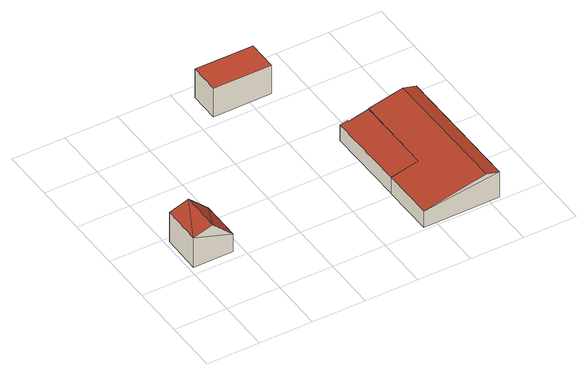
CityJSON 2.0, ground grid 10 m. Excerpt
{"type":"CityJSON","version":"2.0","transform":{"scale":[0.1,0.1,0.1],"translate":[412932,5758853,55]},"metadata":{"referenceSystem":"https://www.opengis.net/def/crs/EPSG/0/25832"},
"CityObjects":{
"building1":{"type":"Building","attributes":{"Gemeindeschluessel":"05515000","Geometrietyp2DReferenz":"3000","function":"31001_2460","roofType":"3100","measuredHeight":7.23},"geometry":[{"type":"Solid","lod":"2","boundaries":[[[[0,1,2,3]],[[4,5,1,0]],[[6,7,5,4]],[[3,2,7,6]],[[0,8,4]],[[6,9,3]],[[3,9,8]],[[8,0,3]],[[9,6,4]],[[4,8,9]],[[1,5,7,2]]]],"semantics":{"surfaces":[{"type":"WallSurface"},{"type":"RoofSurface"},{"type":"GroundSurface"}],"values":[[0,0,0,0,0,0,1,1,1,1,2]]}}]},
"building2":{"type":"Building","attributes":{"Gemeindeschluessel":"05570044","Geometrietyp2DReferenz":"3000","function":"31001_2700","roofType":"9999","measuredHeight":6},"geometry":[{"type":"Solid","lod":"2","boundaries":[[[[10,11,12,13]],[[11,14,15,12]],[[10,16,14,11]],[[13,17,16,10]],[[12,15,17,13]],[[14,16,17,15]]]],"semantics":{"surfaces":[{"type":"RoofSurface"},{"type":"WallSurface"},{"type":"GroundSurface"}],"values":[[0,1,1,1,1,2]]}}]},
"building3":{"type":"Building","attributes":{"Gemeindeschluessel":"05570044","Geometrietyp2DReferenz":"3000","function":"31001_2700","roofType":"9999","measuredHeight":6},"geometry":[{"type":"Solid","lod":"2","boundaries":[[[[10,11,12,13]],[[11,14,15,12]],[[10,16,14,11]],[[13,17,16,10]],[[12,15,17,13]],[[14,16,17,15]]]],"semantics":{"surfaces":[{"type":"RoofSurface"},{"type":"WallSurface"},{"type":"GroundSurface"}],"values":[[0,1,1,1,1,2]]}}]},
"building4":{"type":"Building","attributes":{"Gemeindeschluessel":"05515000","Geometrietyp2DReferenz":"3000","function":"51009_1610","roofType":"2100","measuredHeight":4.45},"geometry":[{"type":"Solid","lod":"2","boundaries":[[[[18,19,20,21]],[[22,23,19,18]],[[24,25,23,22]],[[26,27,25,24]],[[28,29,27,26]],[[21,20,29,28]],[[26,24,22,18,21,28]],[[19,23,25,27,29,20]]]],"semantics":{"surfaces":[{"type":"WallSurface"},{"type":"RoofSurface"},{"type":"GroundSurface"}],"values":[[0,0,0,0,0,0,1,2]]}}]},
"building5":{"type":"Building","attributes":{"Gemeindeschluessel":"05515000","Geometrietyp2DReferenz":"3000","function":"31001_2700","roofType":"5000","measuredHeight":6},"geometry":[{"type":"Solid","lod":"2","boundaries":[[[[30,31,32,33]],[[34,35,31,30]],[[36,37,35,34]],[[21,38,37,36]],[[28,39,38,21]],[[33,32,39,28]],[[34,30,40,41]],[[21,36,41,40,33,28]],[[34,41,36]],[[33,40,30]],[[31,35,37,38,39,32]]]],"semantics":{"surfaces":[{"type":"WallSurface"},{"type":"RoofSurface"},{"type":"GroundSurface"}],"values":[[0,0,0,0,0,0,1,1,0,0,2]]}}]}
},
"vertices":[
[6,188,73],[6,188,11],[6,113,11],[6,113,73],[81,189,48],[81,189,11],[81,114,48],[81,114,11],[43,189,84],[43,114,84],
[341,418,69],[341,475,69],[231,475,69],[231,418,69],[341,475,9],[231,475,9],[341,418,9],[231,418,9],
[374,260,42],[374,260,9],[375,106,9],[375,106,42],[388,260,45],[388,260,9],[388,258,45],[388,258,9],[427,259,53],[427,259,9],[428,107,53],[428,107,9],
[518,260,61],[518,260,8],[427,259,8],[427,259,54],[520,7,61],[520,7,8],[376,6,42],[376,6,8],[375,106,8],[428,107,8],[493,260,68],[495,7,68]
]}
